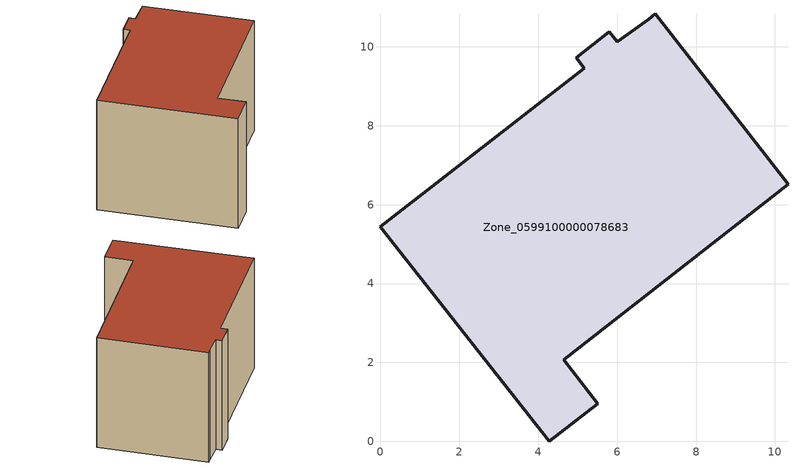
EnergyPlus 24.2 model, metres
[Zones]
Zone_0599100000078683
 floor ground (C_G): 5.16,9.46 4.96,9.72 5.8,10.38 6,10.13 6.79,10.7 6.97,10.84 10.33,6.52 4.65,2.07 5.51,0.96 4.28,0 0,5.44 z0
 wall outside (C_F): 4.28,0 5.51,0.96 4.65,2.07 10.33,6.52 6.97,10.84 6.79,10.7 6,10.13 5.8,10.38 4.96,9.72 5.16,9.46 0,5.44 4.28,0 z0:6.08
 roof outside (C_R): 6.97,10.84 6.79,10.7 6,10.13 5.8,10.38 4.96,9.72 5.16,9.46 0,5.44 4.28,0 5.51,0.96 4.65,2.07 10.33,6.52 z6.08
[BUILDING]
Pand.0599100000078683: North Axis=0; Terrain=City; Loads Convergence Tolerance Value=0.04; Temperature Convergence Tolerance Value=0.4; Solar Distribution=FullExterior; Maximum Number of Warmup Days=25; Minimum Number of Warmup Days=1
[Site:Location]
Rotterdam.The.Hague.AP_ZH_NLD Design_Conditions: Latitude=51.96; Longitude=4.45; Time Zone=1; Elevation=-4.5
[SITE:GROUNDTEMPERATURE:BUILDINGSURFACE]
18, 18, 18, 18, 18, 18, 18, 18, 18, 18, 18, 18
[MATERIAL] Thermal Absorptance=0.9; Solar Absorptance=0.7; Visible Absorptance=0.7
Name | Roughness | Thickness | Conductivity | Density | Specific Heat
G.TC.1975-1991 | MediumSmooth | 0.15 | 0.288461 | 540 | 1210
F.TC.1975-1991 | Rough | 0.3 | 0.230769 | 1920 | 840
R.TC.1975-1991 | MediumRough | 0.2 | 0.153846 | 1500 | 1000
[CONSTRUCTION]
C_G: G.TC.1975-1991
C_F: F.TC.1975-1991
C_R: R.TC.1975-1991
[ZONE]
Zone_0599100000078683: Type=1; Multiplier=1; Ceiling Height=Autocalculate; Volume=Autocalculate; Floor Area=autocalculate; Part of Total Floor Area=Yes
[ZONEINFILTRATION:DESIGNFLOWRATE]
Infil_Zone_0599100000078683: Zone or ZoneList or Space or SpaceList=Zone_0599100000078683; Schedule=AlwaysOn; Design Flow Rate Calculation Method=Flow/Area; Flow Rate per Floor Area=0.003; Constant Term Coefficient=1; Temperature Term Coefficient=0; Velocity Term Coefficient=0; Velocity Squared Term Coefficient=0
[HVACTEMPLATE:ZONE:IDEALLOADSAIRSYSTEM]
Zone_0599100000078683: Maximum Heating Supply Air Temperature=50; Minimum Cooling Supply Air Temperature=13; Maximum Heating Supply Air Humidity Ratio=0.0156; Minimum Cooling Supply Air Humidity Ratio=0.0077; Heating Limit=NoLimit; Cooling Limit=NoLimit; Dehumidification Control Type=ConstantSensibleHeatRatio; Cooling Sensible Heat Ratio=0.7; Dehumidification Setpoint=60; Humidification Control Type=None; Humidification Setpoint=30; Outdoor Air Method=None; Outdoor Air Flow Rate per Person=0.00944; Outdoor Air Flow Rate per Zone Floor Area=0; Outdoor Air Flow Rate per Zone=0; Demand Controlled Ventilation Type=None; Outdoor Air Economizer Type=NoEconomizer; Heat Recovery Type=None; Sensible Heat Recovery Effectiveness=0.7; Latent Heat Recovery Effectiveness=0.65
[ZONECONTROL:THERMOSTAT]
ThermostatControl_Zone_0599100000078683: Zone or ZoneList=Zone_0599100000078683; Control Type Schedule=DualSetpointControlType; Control 1=Thermostat_Zone_0599100000078683; Temperature Difference Between Cutout And Setpoint=0
[THERMOSTATSETPOINT:DUALSETPOINT]
Thermostat_Zone_0599100000078683: Heating Setpoint Temperature Schedule=HeatingSetpoint_Zone_0599100000078683; Cooling Setpoint Temperature Schedule=CoolingSetpoint_Zone_0599100000078683
[SCHEDULE:COMPACT]
HeatingSetpoint_Zone_0599100000078683: Through: 12/31, For: AllDays, Until: 24:00, 21
CoolingSetpoint_Zone_0599100000078683: Through: 12/31, For: AllDays, Until: 24:00, 24
DualSetpointControlType: Through: 12/31, For: AllDays, Until: 24:00, 4
AlwaysOn: Through: 12/31, For: AllDays, Until: 24:00, 1
